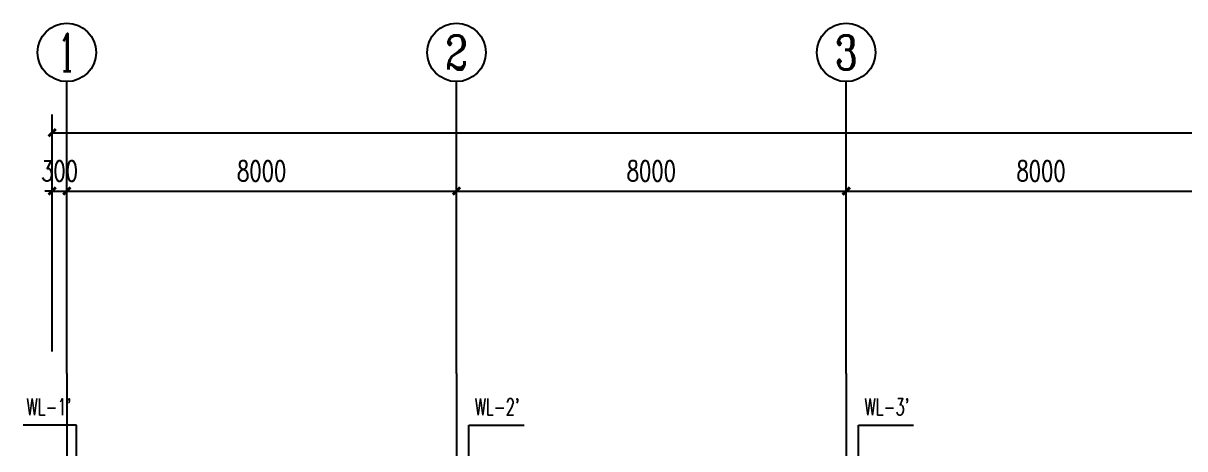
# Model space of a CAD drawing. Extents: x 0 to 2838408, y -923048 to 203859.
# Drawn here: x 2344322 to 2368167, y -608488 to -599741 of the extents above; entities that cross this region are included whole.
import ezdxf
from ezdxf.enums import TextEntityAlignment as Align

# ---------------------------------------------------------------- set-up
doc = ezdxf.new("R2010")
doc.units = 0
doc.header["$LTSCALE"] = 1000
for name, color, linetype in [('AXIS', 3, 'Continuous'), ('AXIS_TEXT', 7, 'Continuous'), ('DIM_污水', 3, 'Continuous'), ('DOTE', 8, 'Continuous'), ('XREF', 8, 'Continuous')]:
    doc.layers.add(name, color=color, linetype=linetype)
doc.styles.add('_TCH_AXIS', font='COMPLEX', dxfattribs={"bigfont": 'GBCBIG'})
doc.styles.add('_TWT_SERIAL', font='COMPLEX', dxfattribs={"width": 0.8, "height": 2.3, "bigfont": 'HZTXT'})
doc.styles.add('A_DIM_T3', font='SIMPLEX', dxfattribs={"width": 0.7, "bigfont": 'HZ'})
doc.styles.add('COMPLEX', font='COMPLEX')
doc.dimstyles.new('_TCH_ARCH&&150', dxfattribs={"dimtxt": 420, "dimasz": 150, "dimexe": 375, "dimexo": 450, "dimgap": 202.5, "dimtad": 1, "dimdec": 0, "dimzin": 0, "dimdsep": 46, "dimtxsty": 'A_DIM_T3', "dimblk": 'ARCHTICK', "dimcen": 0.09, "dimclrt": 7, "dimazin": 2, "dimtfac": 1, "dimtdec": 0, "dimtix": 1, "dimtmove": 2, "dimatfit": 3, "dimfxl": 150, "dimtolj": 1, "dimtzin": 0, "dimarcsym": 0})

# ---------------------------------------------------------------- blocks, each defined once
blk = doc.blocks.new('_ArchTick')
at = {"color": 0, "linetype": 'ByBlock', "const_width": 0.4}
blk.add_lwpolyline([(-0.5, -0.5), (0.5, 0.5)], dxfattribs=at)
blk = doc.blocks.new('*D604')
at = {"layer": 'AXIS', "color": 0, "lineweight": -2, "transparency": 16777216}
for p, q in [((2344917, -606491), (2344917, -601616)), ((2452117, -606491), (2452117, -601616)), ((2344917, -601991), (2452117, -601991))]:
    blk.add_line(p, q, dxfattribs=at)
at = {"layer": 'Defpoints', "color": 0, "transparency": 16777216}
for p in [(2452117, -601991), (2344917, -606941), (2452117, -606941)]:
    blk.add_point(p, dxfattribs=at)
at = {"layer": 'AXIS', "color": 0, "lineweight": -2, "transparency": 16777216, "xscale": 150, "yscale": 150, "zscale": 150, "rotation": 180}
blk.add_blockref('_ArchTick', (2344917, -601991), dxfattribs=at)
at = {"layer": 'AXIS', "color": 0, "lineweight": -2, "transparency": 16777216, "xscale": 150, "yscale": 150, "zscale": 150}
blk.add_blockref('_ArchTick', (2452117, -601991), dxfattribs=at)
at = {"layer": 'AXIS', "color": 7, "transparency": 16777216, "insert": (2398517, -601579), "char_height": 420, "attachment_point": 5, "style": 'A_DIM_T3'}
blk.add_mtext('\\A1;107200', dxfattribs=at)
blk = doc.blocks.new('*D605')
at = {"layer": 'AXIS', "color": 0, "lineweight": -2, "transparency": 16777216}
for p, q in [((2344917, -606491), (2344917, -602816)), ((2345217, -606491), (2345217, -602816)), ((2344917, -603191), (2344767, -603191)), ((2344917, -603191), (2345217, -603191)), ((2345217, -603191), (2345367, -603191))]:
    blk.add_line(p, q, dxfattribs=at)
at = {"layer": 'Defpoints', "color": 0, "transparency": 16777216}
for p in [(2345217, -603191), (2344917, -606941), (2345217, -606941)]:
    blk.add_point(p, dxfattribs=at)
at = {"layer": 'AXIS', "color": 0, "lineweight": -2, "transparency": 16777216, "xscale": 150, "yscale": 150, "zscale": 150}
blk.add_blockref('_ArchTick', (2344917, -603191), dxfattribs=at)
at = {"layer": 'AXIS', "color": 0, "lineweight": -2, "transparency": 16777216, "xscale": 150, "yscale": 150, "zscale": 150, "rotation": 180}
blk.add_blockref('_ArchTick', (2345217, -603191), dxfattribs=at)
at = {"layer": 'AXIS', "color": 7, "transparency": 16777216, "insert": (2345067, -602779), "char_height": 420, "attachment_point": 5, "style": 'A_DIM_T3'}
blk.add_mtext('\\A1;300', dxfattribs=at)
blk = doc.blocks.new('*D606')
at = {"layer": 'AXIS', "color": 0, "lineweight": -2, "transparency": 16777216}
for p, q in [((2345217, -606491), (2345217, -602816)), ((2353217, -606491), (2353217, -602816)), ((2345217, -603191), (2353217, -603191))]:
    blk.add_line(p, q, dxfattribs=at)
at = {"layer": 'Defpoints', "color": 0, "transparency": 16777216}
for p in [(2353217, -603191), (2345217, -606941), (2353217, -606941)]:
    blk.add_point(p, dxfattribs=at)
at = {"layer": 'AXIS', "color": 0, "lineweight": -2, "transparency": 16777216, "xscale": 150, "yscale": 150, "zscale": 150, "rotation": 180}
blk.add_blockref('_ArchTick', (2345217, -603191), dxfattribs=at)
at = {"layer": 'AXIS', "color": 0, "lineweight": -2, "transparency": 16777216, "xscale": 150, "yscale": 150, "zscale": 150}
blk.add_blockref('_ArchTick', (2353217, -603191), dxfattribs=at)
at = {"layer": 'AXIS', "color": 7, "transparency": 16777216, "insert": (2349217, -602779), "char_height": 420, "attachment_point": 5, "style": 'A_DIM_T3'}
blk.add_mtext('\\A1;8000', dxfattribs=at)
blk = doc.blocks.new('*D607')
at = {"layer": 'AXIS', "color": 0, "lineweight": -2, "transparency": 16777216}
for p, q in [((2353217, -606491), (2353217, -602816)), ((2361217, -606491), (2361217, -602816)), ((2353217, -603191), (2361217, -603191))]:
    blk.add_line(p, q, dxfattribs=at)
at = {"layer": 'Defpoints', "color": 0, "transparency": 16777216}
for p in [(2361217, -603191), (2353217, -606941), (2361217, -606941)]:
    blk.add_point(p, dxfattribs=at)
at = {"layer": 'AXIS', "color": 0, "lineweight": -2, "transparency": 16777216, "xscale": 150, "yscale": 150, "zscale": 150, "rotation": 180}
blk.add_blockref('_ArchTick', (2353217, -603191), dxfattribs=at)
at = {"layer": 'AXIS', "color": 0, "lineweight": -2, "transparency": 16777216, "xscale": 150, "yscale": 150, "zscale": 150}
blk.add_blockref('_ArchTick', (2361217, -603191), dxfattribs=at)
at = {"layer": 'AXIS', "color": 7, "transparency": 16777216, "insert": (2357217, -602779), "char_height": 420, "attachment_point": 5, "style": 'A_DIM_T3'}
blk.add_mtext('\\A1;8000', dxfattribs=at)
blk = doc.blocks.new('*D608')
at = {"layer": 'AXIS', "color": 0, "lineweight": -2, "transparency": 16777216}
for p, q in [((2361217, -606491), (2361217, -602816)), ((2369217, -606491), (2369217, -602816)), ((2361217, -603191), (2369217, -603191))]:
    blk.add_line(p, q, dxfattribs=at)
at = {"layer": 'Defpoints', "color": 0, "transparency": 16777216}
for p in [(2369217, -603191), (2361217, -606941), (2369217, -606941)]:
    blk.add_point(p, dxfattribs=at)
at = {"layer": 'AXIS', "color": 0, "lineweight": -2, "transparency": 16777216, "xscale": 150, "yscale": 150, "zscale": 150, "rotation": 180}
blk.add_blockref('_ArchTick', (2361217, -603191), dxfattribs=at)
at = {"layer": 'AXIS', "color": 0, "lineweight": -2, "transparency": 16777216, "xscale": 150, "yscale": 150, "zscale": 150}
blk.add_blockref('_ArchTick', (2369217, -603191), dxfattribs=at)
at = {"layer": 'AXIS', "color": 7, "transparency": 16777216, "insert": (2365217, -602779), "char_height": 420, "attachment_point": 5, "style": 'A_DIM_T3'}
blk.add_mtext('\\A1;8000', dxfattribs=at)
blk = doc.blocks.new('*D668')
at = {"layer": 'AXIS', "color": 0, "lineweight": -2, "transparency": 16777216}
for p, q in [((2344917, -606491), (2344917, -601616)), ((2452117, -606491), (2452117, -601616)), ((2344917, -601991), (2452117, -601991))]:
    blk.add_line(p, q, dxfattribs=at)
at = {"layer": 'Defpoints', "color": 0, "transparency": 16777216}
for p in [(2452117, -601991), (2344917, -606941), (2452117, -606941)]:
    blk.add_point(p, dxfattribs=at)
at = {"layer": 'AXIS', "color": 0, "lineweight": -2, "transparency": 16777216, "xscale": 150, "yscale": 150, "zscale": 150, "rotation": 180}
blk.add_blockref('_ArchTick', (2344917, -601991), dxfattribs=at)
at = {"layer": 'AXIS', "color": 0, "lineweight": -2, "transparency": 16777216, "xscale": 150, "yscale": 150, "zscale": 150}
blk.add_blockref('_ArchTick', (2452117, -601991), dxfattribs=at)
at = {"layer": 'AXIS', "color": 7, "transparency": 16777216, "insert": (2398517, -601579), "char_height": 420, "attachment_point": 5, "style": 'A_DIM_T3'}
blk.add_mtext('\\A1;107200', dxfattribs=at)
blk = doc.blocks.new('*D669')
at = {"layer": 'AXIS', "color": 0, "lineweight": -2, "transparency": 16777216}
for p, q in [((2344917, -606491), (2344917, -602816)), ((2345217, -606491), (2345217, -602816)), ((2344917, -603191), (2344767, -603191)), ((2344917, -603191), (2345217, -603191)), ((2345217, -603191), (2345367, -603191))]:
    blk.add_line(p, q, dxfattribs=at)
at = {"layer": 'Defpoints', "color": 0, "transparency": 16777216}
for p in [(2345217, -603191), (2344917, -606941), (2345217, -606941)]:
    blk.add_point(p, dxfattribs=at)
at = {"layer": 'AXIS', "color": 0, "lineweight": -2, "transparency": 16777216, "xscale": 150, "yscale": 150, "zscale": 150}
blk.add_blockref('_ArchTick', (2344917, -603191), dxfattribs=at)
at = {"layer": 'AXIS', "color": 0, "lineweight": -2, "transparency": 16777216, "xscale": 150, "yscale": 150, "zscale": 150, "rotation": 180}
blk.add_blockref('_ArchTick', (2345217, -603191), dxfattribs=at)
at = {"layer": 'AXIS', "color": 7, "transparency": 16777216, "insert": (2345067, -602779), "char_height": 420, "attachment_point": 5, "style": 'A_DIM_T3'}
blk.add_mtext('\\A1;300', dxfattribs=at)
blk = doc.blocks.new('*D670')
at = {"layer": 'AXIS', "color": 0, "lineweight": -2, "transparency": 16777216}
for p, q in [((2345217, -606491), (2345217, -602816)), ((2353217, -606491), (2353217, -602816)), ((2345217, -603191), (2353217, -603191))]:
    blk.add_line(p, q, dxfattribs=at)
at = {"layer": 'Defpoints', "color": 0, "transparency": 16777216}
for p in [(2353217, -603191), (2345217, -606941), (2353217, -606941)]:
    blk.add_point(p, dxfattribs=at)
at = {"layer": 'AXIS', "color": 0, "lineweight": -2, "transparency": 16777216, "xscale": 150, "yscale": 150, "zscale": 150, "rotation": 180}
blk.add_blockref('_ArchTick', (2345217, -603191), dxfattribs=at)
at = {"layer": 'AXIS', "color": 0, "lineweight": -2, "transparency": 16777216, "xscale": 150, "yscale": 150, "zscale": 150}
blk.add_blockref('_ArchTick', (2353217, -603191), dxfattribs=at)
at = {"layer": 'AXIS', "color": 7, "transparency": 16777216, "insert": (2349217, -602779), "char_height": 420, "attachment_point": 5, "style": 'A_DIM_T3'}
blk.add_mtext('\\A1;8000', dxfattribs=at)
blk = doc.blocks.new('*D671')
at = {"layer": 'AXIS', "color": 0, "lineweight": -2, "transparency": 16777216}
for p, q in [((2353217, -606491), (2353217, -602816)), ((2361217, -606491), (2361217, -602816)), ((2353217, -603191), (2361217, -603191))]:
    blk.add_line(p, q, dxfattribs=at)
at = {"layer": 'Defpoints', "color": 0, "transparency": 16777216}
for p in [(2361217, -603191), (2353217, -606941), (2361217, -606941)]:
    blk.add_point(p, dxfattribs=at)
at = {"layer": 'AXIS', "color": 0, "lineweight": -2, "transparency": 16777216, "xscale": 150, "yscale": 150, "zscale": 150, "rotation": 180}
blk.add_blockref('_ArchTick', (2353217, -603191), dxfattribs=at)
at = {"layer": 'AXIS', "color": 0, "lineweight": -2, "transparency": 16777216, "xscale": 150, "yscale": 150, "zscale": 150}
blk.add_blockref('_ArchTick', (2361217, -603191), dxfattribs=at)
at = {"layer": 'AXIS', "color": 7, "transparency": 16777216, "insert": (2357217, -602779), "char_height": 420, "attachment_point": 5, "style": 'A_DIM_T3'}
blk.add_mtext('\\A1;8000', dxfattribs=at)
blk = doc.blocks.new('*D672')
at = {"layer": 'AXIS', "color": 0, "lineweight": -2, "transparency": 16777216}
for p, q in [((2361217, -606491), (2361217, -602816)), ((2369217, -606491), (2369217, -602816)), ((2361217, -603191), (2369217, -603191))]:
    blk.add_line(p, q, dxfattribs=at)
at = {"layer": 'Defpoints', "color": 0, "transparency": 16777216}
for p in [(2369217, -603191), (2361217, -606941), (2369217, -606941)]:
    blk.add_point(p, dxfattribs=at)
at = {"layer": 'AXIS', "color": 0, "lineweight": -2, "transparency": 16777216, "xscale": 150, "yscale": 150, "zscale": 150, "rotation": 180}
blk.add_blockref('_ArchTick', (2361217, -603191), dxfattribs=at)
at = {"layer": 'AXIS', "color": 0, "lineweight": -2, "transparency": 16777216, "xscale": 150, "yscale": 150, "zscale": 150}
blk.add_blockref('_ArchTick', (2369217, -603191), dxfattribs=at)
at = {"layer": 'AXIS', "color": 7, "transparency": 16777216, "insert": (2365217, -602779), "char_height": 420, "attachment_point": 5, "style": 'A_DIM_T3'}
blk.add_mtext('\\A1;8000', dxfattribs=at)
blk = doc.blocks.new('*D732')
at = {"layer": 'AXIS', "color": 0, "lineweight": -2, "transparency": 16777216}
for p, q in [((2344917, -606491), (2344917, -601616)), ((2452117, -606491), (2452117, -601616)), ((2344917, -601991), (2452117, -601991))]:
    blk.add_line(p, q, dxfattribs=at)
at = {"layer": 'Defpoints', "color": 0, "transparency": 16777216}
for p in [(2452117, -601991), (2344917, -606941), (2452117, -606941)]:
    blk.add_point(p, dxfattribs=at)
at = {"layer": 'AXIS', "color": 0, "lineweight": -2, "transparency": 16777216, "xscale": 150, "yscale": 150, "zscale": 150, "rotation": 180}
blk.add_blockref('_ArchTick', (2344917, -601991), dxfattribs=at)
at = {"layer": 'AXIS', "color": 0, "lineweight": -2, "transparency": 16777216, "xscale": 150, "yscale": 150, "zscale": 150}
blk.add_blockref('_ArchTick', (2452117, -601991), dxfattribs=at)
at = {"layer": 'AXIS', "color": 7, "transparency": 16777216, "insert": (2398517, -601579), "char_height": 420, "attachment_point": 5, "style": 'A_DIM_T3'}
blk.add_mtext('\\A1;107200', dxfattribs=at)
blk = doc.blocks.new('*D733')
at = {"layer": 'AXIS', "color": 0, "lineweight": -2, "transparency": 16777216}
for p, q in [((2344917, -606491), (2344917, -602816)), ((2345217, -606491), (2345217, -602816)), ((2344917, -603191), (2344767, -603191)), ((2344917, -603191), (2345217, -603191)), ((2345217, -603191), (2345367, -603191))]:
    blk.add_line(p, q, dxfattribs=at)
at = {"layer": 'Defpoints', "color": 0, "transparency": 16777216}
for p in [(2345217, -603191), (2344917, -606941), (2345217, -606941)]:
    blk.add_point(p, dxfattribs=at)
at = {"layer": 'AXIS', "color": 0, "lineweight": -2, "transparency": 16777216, "xscale": 150, "yscale": 150, "zscale": 150}
blk.add_blockref('_ArchTick', (2344917, -603191), dxfattribs=at)
at = {"layer": 'AXIS', "color": 0, "lineweight": -2, "transparency": 16777216, "xscale": 150, "yscale": 150, "zscale": 150, "rotation": 180}
blk.add_blockref('_ArchTick', (2345217, -603191), dxfattribs=at)
at = {"layer": 'AXIS', "color": 7, "transparency": 16777216, "insert": (2345067, -602779), "char_height": 420, "attachment_point": 5, "style": 'A_DIM_T3'}
blk.add_mtext('\\A1;300', dxfattribs=at)
blk = doc.blocks.new('*D734')
at = {"layer": 'AXIS', "color": 0, "lineweight": -2, "transparency": 16777216}
for p, q in [((2345217, -606491), (2345217, -602816)), ((2353217, -606491), (2353217, -602816)), ((2345217, -603191), (2353217, -603191))]:
    blk.add_line(p, q, dxfattribs=at)
at = {"layer": 'Defpoints', "color": 0, "transparency": 16777216}
for p in [(2353217, -603191), (2345217, -606941), (2353217, -606941)]:
    blk.add_point(p, dxfattribs=at)
at = {"layer": 'AXIS', "color": 0, "lineweight": -2, "transparency": 16777216, "xscale": 150, "yscale": 150, "zscale": 150, "rotation": 180}
blk.add_blockref('_ArchTick', (2345217, -603191), dxfattribs=at)
at = {"layer": 'AXIS', "color": 0, "lineweight": -2, "transparency": 16777216, "xscale": 150, "yscale": 150, "zscale": 150}
blk.add_blockref('_ArchTick', (2353217, -603191), dxfattribs=at)
at = {"layer": 'AXIS', "color": 7, "transparency": 16777216, "insert": (2349217, -602779), "char_height": 420, "attachment_point": 5, "style": 'A_DIM_T3'}
blk.add_mtext('\\A1;8000', dxfattribs=at)
blk = doc.blocks.new('*D735')
at = {"layer": 'AXIS', "color": 0, "lineweight": -2, "transparency": 16777216}
for p, q in [((2353217, -606491), (2353217, -602816)), ((2361217, -606491), (2361217, -602816)), ((2353217, -603191), (2361217, -603191))]:
    blk.add_line(p, q, dxfattribs=at)
at = {"layer": 'Defpoints', "color": 0, "transparency": 16777216}
for p in [(2361217, -603191), (2353217, -606941), (2361217, -606941)]:
    blk.add_point(p, dxfattribs=at)
at = {"layer": 'AXIS', "color": 0, "lineweight": -2, "transparency": 16777216, "xscale": 150, "yscale": 150, "zscale": 150, "rotation": 180}
blk.add_blockref('_ArchTick', (2353217, -603191), dxfattribs=at)
at = {"layer": 'AXIS', "color": 0, "lineweight": -2, "transparency": 16777216, "xscale": 150, "yscale": 150, "zscale": 150}
blk.add_blockref('_ArchTick', (2361217, -603191), dxfattribs=at)
at = {"layer": 'AXIS', "color": 7, "transparency": 16777216, "insert": (2357217, -602779), "char_height": 420, "attachment_point": 5, "style": 'A_DIM_T3'}
blk.add_mtext('\\A1;8000', dxfattribs=at)
blk = doc.blocks.new('*D736')
at = {"layer": 'AXIS', "color": 0, "lineweight": -2, "transparency": 16777216}
for p, q in [((2361217, -606491), (2361217, -602816)), ((2369217, -606491), (2369217, -602816)), ((2361217, -603191), (2369217, -603191))]:
    blk.add_line(p, q, dxfattribs=at)
at = {"layer": 'Defpoints', "color": 0, "transparency": 16777216}
for p in [(2369217, -603191), (2361217, -606941), (2369217, -606941)]:
    blk.add_point(p, dxfattribs=at)
at = {"layer": 'AXIS', "color": 0, "lineweight": -2, "transparency": 16777216, "xscale": 150, "yscale": 150, "zscale": 150, "rotation": 180}
blk.add_blockref('_ArchTick', (2361217, -603191), dxfattribs=at)
at = {"layer": 'AXIS', "color": 0, "lineweight": -2, "transparency": 16777216, "xscale": 150, "yscale": 150, "zscale": 150}
blk.add_blockref('_ArchTick', (2369217, -603191), dxfattribs=at)
at = {"layer": 'AXIS', "color": 7, "transparency": 16777216, "insert": (2365217, -602779), "char_height": 420, "attachment_point": 5, "style": 'A_DIM_T3'}
blk.add_mtext('\\A1;8000', dxfattribs=at)
blk = doc.blocks.new('_AXISO')
at = {"color": 0}
blk.add_circle((0, 0), 0.5, dxfattribs=at)
at = {"layer": 'AXIS_TEXT', "color": 0, "style": 'COMPLEX', "width": 1.041667}
blk.add_attdef('A', text='', height=0.56, dxfattribs=at).set_placement((-0.25, -0.28), (0.25, -0.28), align=Align.FIT)
blk = doc.blocks.new('*D796')
at = {"layer": 'AXIS', "color": 0, "lineweight": -2, "transparency": 16777216}
for p, q in [((2344917, -606491), (2344917, -601616)), ((2452117, -606491), (2452117, -601616)), ((2344917, -601991), (2452117, -601991))]:
    blk.add_line(p, q, dxfattribs=at)
at = {"layer": 'Defpoints', "color": 0, "transparency": 16777216}
for p in [(2452117, -601991), (2344917, -606941), (2452117, -606941)]:
    blk.add_point(p, dxfattribs=at)
at = {"layer": 'AXIS', "color": 0, "lineweight": -2, "transparency": 16777216, "xscale": 150, "yscale": 150, "zscale": 150, "rotation": 180}
blk.add_blockref('_ArchTick', (2344917, -601991), dxfattribs=at)
at = {"layer": 'AXIS', "color": 0, "lineweight": -2, "transparency": 16777216, "xscale": 150, "yscale": 150, "zscale": 150}
blk.add_blockref('_ArchTick', (2452117, -601991), dxfattribs=at)
at = {"layer": 'AXIS', "color": 7, "transparency": 16777216, "insert": (2398517, -601579), "char_height": 420, "attachment_point": 5, "style": 'A_DIM_T3'}
blk.add_mtext('\\A1;107200', dxfattribs=at)
blk = doc.blocks.new('*D797')
at = {"layer": 'AXIS', "color": 0, "lineweight": -2, "transparency": 16777216}
for p, q in [((2344917, -606491), (2344917, -602816)), ((2345217, -606491), (2345217, -602816)), ((2344917, -603191), (2344767, -603191)), ((2344917, -603191), (2345217, -603191)), ((2345217, -603191), (2345367, -603191))]:
    blk.add_line(p, q, dxfattribs=at)
at = {"layer": 'Defpoints', "color": 0, "transparency": 16777216}
for p in [(2345217, -603191), (2344917, -606941), (2345217, -606941)]:
    blk.add_point(p, dxfattribs=at)
at = {"layer": 'AXIS', "color": 0, "lineweight": -2, "transparency": 16777216, "xscale": 150, "yscale": 150, "zscale": 150}
blk.add_blockref('_ArchTick', (2344917, -603191), dxfattribs=at)
at = {"layer": 'AXIS', "color": 0, "lineweight": -2, "transparency": 16777216, "xscale": 150, "yscale": 150, "zscale": 150, "rotation": 180}
blk.add_blockref('_ArchTick', (2345217, -603191), dxfattribs=at)
at = {"layer": 'AXIS', "color": 7, "transparency": 16777216, "insert": (2345067, -602779), "char_height": 420, "attachment_point": 5, "style": 'A_DIM_T3'}
blk.add_mtext('\\A1;300', dxfattribs=at)
blk = doc.blocks.new('*D798')
at = {"layer": 'AXIS', "color": 0, "lineweight": -2, "transparency": 16777216}
for p, q in [((2345217, -606491), (2345217, -602816)), ((2353217, -606491), (2353217, -602816)), ((2345217, -603191), (2353217, -603191))]:
    blk.add_line(p, q, dxfattribs=at)
at = {"layer": 'Defpoints', "color": 0, "transparency": 16777216}
for p in [(2353217, -603191), (2345217, -606941), (2353217, -606941)]:
    blk.add_point(p, dxfattribs=at)
at = {"layer": 'AXIS', "color": 0, "lineweight": -2, "transparency": 16777216, "xscale": 150, "yscale": 150, "zscale": 150, "rotation": 180}
blk.add_blockref('_ArchTick', (2345217, -603191), dxfattribs=at)
at = {"layer": 'AXIS', "color": 0, "lineweight": -2, "transparency": 16777216, "xscale": 150, "yscale": 150, "zscale": 150}
blk.add_blockref('_ArchTick', (2353217, -603191), dxfattribs=at)
at = {"layer": 'AXIS', "color": 7, "transparency": 16777216, "insert": (2349217, -602779), "char_height": 420, "attachment_point": 5, "style": 'A_DIM_T3'}
blk.add_mtext('\\A1;8000', dxfattribs=at)
blk = doc.blocks.new('*D799')
at = {"layer": 'AXIS', "color": 0, "lineweight": -2, "transparency": 16777216}
for p, q in [((2353217, -606491), (2353217, -602816)), ((2361217, -606491), (2361217, -602816)), ((2353217, -603191), (2361217, -603191))]:
    blk.add_line(p, q, dxfattribs=at)
at = {"layer": 'Defpoints', "color": 0, "transparency": 16777216}
for p in [(2361217, -603191), (2353217, -606941), (2361217, -606941)]:
    blk.add_point(p, dxfattribs=at)
at = {"layer": 'AXIS', "color": 0, "lineweight": -2, "transparency": 16777216, "xscale": 150, "yscale": 150, "zscale": 150, "rotation": 180}
blk.add_blockref('_ArchTick', (2353217, -603191), dxfattribs=at)
at = {"layer": 'AXIS', "color": 0, "lineweight": -2, "transparency": 16777216, "xscale": 150, "yscale": 150, "zscale": 150}
blk.add_blockref('_ArchTick', (2361217, -603191), dxfattribs=at)
at = {"layer": 'AXIS', "color": 7, "transparency": 16777216, "insert": (2357217, -602779), "char_height": 420, "attachment_point": 5, "style": 'A_DIM_T3'}
blk.add_mtext('\\A1;8000', dxfattribs=at)
blk = doc.blocks.new('*D800')
at = {"layer": 'AXIS', "color": 0, "lineweight": -2, "transparency": 16777216}
for p, q in [((2361217, -606491), (2361217, -602816)), ((2369217, -606491), (2369217, -602816)), ((2361217, -603191), (2369217, -603191))]:
    blk.add_line(p, q, dxfattribs=at)
at = {"layer": 'Defpoints', "color": 0, "transparency": 16777216}
for p in [(2369217, -603191), (2361217, -606941), (2369217, -606941)]:
    blk.add_point(p, dxfattribs=at)
at = {"layer": 'AXIS', "color": 0, "lineweight": -2, "transparency": 16777216, "xscale": 150, "yscale": 150, "zscale": 150, "rotation": 180}
blk.add_blockref('_ArchTick', (2361217, -603191), dxfattribs=at)
at = {"layer": 'AXIS', "color": 0, "lineweight": -2, "transparency": 16777216, "xscale": 150, "yscale": 150, "zscale": 150}
blk.add_blockref('_ArchTick', (2369217, -603191), dxfattribs=at)
at = {"layer": 'AXIS', "color": 7, "transparency": 16777216, "insert": (2365217, -602779), "char_height": 420, "attachment_point": 5, "style": 'A_DIM_T3'}
blk.add_mtext('\\A1;8000', dxfattribs=at)
blk = doc.blocks.new('4F1')
at = {"layer": 'AXIS'}
for p, q in [((2345216.7, -606941.3), (2345216.7, -600941.3)), ((2353216.7, -606941.3), (2353216.7, -600941.3)), ((2361216.7, -606941.3), (2361216.7, -600941.3))]:
    blk.add_line(p, q, dxfattribs=at)
at = {"layer": 'DOTE'}
for p, q in [((2345216.7, -606941.3), (2345216.7, -690141.3)), ((2345216.7, -606941.3), (2345216.7, -612391.2)), ((2353216.7, -606941.3), (2353216.7, -690141.3)), ((2361216.7, -606941.3), (2361216.7, -690141.3))]:
    blk.add_line(p, q, dxfattribs=at)
at = {"layer": 'AXIS'}
ref = blk.add_blockref('_AXISO', (2345216.7, -600341.3), dxfattribs=dict(at, xscale=1200, yscale=1200, zscale=1200))
ref.add_attrib('A', '1', dxfattribs={"layer": 'AXIS_TEXT', "height": 772.1, "style": '_TCH_AXIS'}).set_placement((2345051.3, -600727.3), (2345382.2, -600727.3), align=Align.FIT)
ref = blk.add_blockref('_AXISO', (2353216.7, -600341.3), dxfattribs=dict(at, xscale=1200, yscale=1200, zscale=1200))
ref.add_attrib('A', '2', dxfattribs={"layer": 'AXIS_TEXT', "height": 698.9, "style": '_TCH_AXIS'}).set_placement((2352983.8, -600690.8), (2353449.7, -600690.8), align=Align.FIT)
ref = blk.add_blockref('_AXISO', (2361216.7, -600341.3), dxfattribs=dict(at, xscale=1200, yscale=1200, zscale=1200))
ref.add_attrib('A', '3', dxfattribs={"layer": 'AXIS_TEXT', "height": 698.9, "style": '_TCH_AXIS'}).set_placement((2360983.8, -600690.8), (2361449.7, -600690.8), align=Align.FIT)
for p1, p2, distance, picture, middle in [((2344916.7, -606941.3), (2452116.7, -606941.3), 4950, '*D604', (2398516.7, -601578.8)), ((2344916.7, -606941.3), (2452116.7, -606941.3), 4950, '*D668', (2398516.7, -601578.8)), ((2344916.7, -606941.3), (2452116.7, -606941.3), 4950, '*D732', (2398516.7, -601578.8)), ((2344916.7, -606941.3), (2452116.7, -606941.3), 4950, '*D796', (2398516.7, -601578.8)), ((2344916.7, -606941.3), (2345216.7, -606941.3), 3750, '*D605', (2345066.7, -602778.8)), ((2344916.7, -606941.3), (2345216.7, -606941.3), 3750, '*D669', (2345066.7, -602778.8)), ((2344916.7, -606941.3), (2345216.7, -606941.3), 3750, '*D733', (2345066.7, -602778.8)), ((2344916.7, -606941.3), (2345216.7, -606941.3), 3750, '*D797', (2345066.7, -602778.8)), ((2345216.7, -606941.3), (2353216.7, -606941.3), 3750, '*D606', (2349216.7, -602778.8)), ((2345216.7, -606941.3), (2353216.7, -606941.3), 3750, '*D670', (2349216.7, -602778.8)), ((2345216.7, -606941.3), (2353216.7, -606941.3), 3750, '*D734', (2349216.7, -602778.8)), ((2345216.7, -606941.3), (2353216.7, -606941.3), 3750, '*D798', (2349216.7, -602778.8)), ((2353216.7, -606941.3), (2361216.7, -606941.3), 3750, '*D607', (2357216.7, -602778.8)), ((2353216.7, -606941.3), (2361216.7, -606941.3), 3750, '*D671', (2357216.7, -602778.8)), ((2353216.7, -606941.3), (2361216.7, -606941.3), 3750, '*D735', (2357216.7, -602778.8)), ((2353216.7, -606941.3), (2361216.7, -606941.3), 3750, '*D799', (2357216.7, -602778.8)), ((2361216.7, -606941.3), (2369216.7, -606941.3), 3750, '*D608', (2365216.7, -602778.8)), ((2361216.7, -606941.3), (2369216.7, -606941.3), 3750, '*D672', (2365216.7, -602778.8)), ((2361216.7, -606941.3), (2369216.7, -606941.3), 3750, '*D736', (2365216.7, -602778.8)), ((2361216.7, -606941.3), (2369216.7, -606941.3), 3750, '*D800', (2365216.7, -602778.8))]:
    dim = blk.add_aligned_dim(p1=p1, p2=p2, distance=distance, dimstyle='_TCH_ARCH&&150', dxfattribs=at)
    dim.commit()
    dim.dimension.update_dxf_attribs({"geometry": picture, "text_midpoint": middle})

msp = doc.modelspace()

# ---------------------------------------------------------------- linework, layer by layer
at = {"layer": 'DIM_污水', "linetype": 'ByBlock'}
for p, q in [((2345416.7, -608003.1), (2344322.3, -608003.1)), ((2345416.7, -609241.3), (2345416.7, -608003.1)), ((2353466.7, -609241.3), (2353466.7, -608003.1)), ((2353466.7, -608003.1), (2354608.9, -608003.1)), ((2361466.7, -609241.3), (2361466.7, -608003.1)), ((2361466.7, -608003.1), (2362599.3, -608003.1))]:
    msp.add_line(p, q, dxfattribs=at)

# ---------------------------------------------------------------- block references
at = {"layer": 'XREF'}
msp.add_blockref('4F1', (0, 0), dxfattribs=at)

# ---------------------------------------------------------------- texts
at = {"layer": 'DIM_污水', "color": 7, "linetype": 'ByBlock', "style": '_TWT_SERIAL', "width": 0.64}
for s, p in [("WL-1'", (2344391.3, -607799.4)), ("WL-2'", (2353593.6, -607799.4)), ("WL-3'", (2361594.5, -607799.4))]:
    msp.add_text(s, height=345, dxfattribs=at).set_placement(p)

doc.saveas('drawing.dxf')
